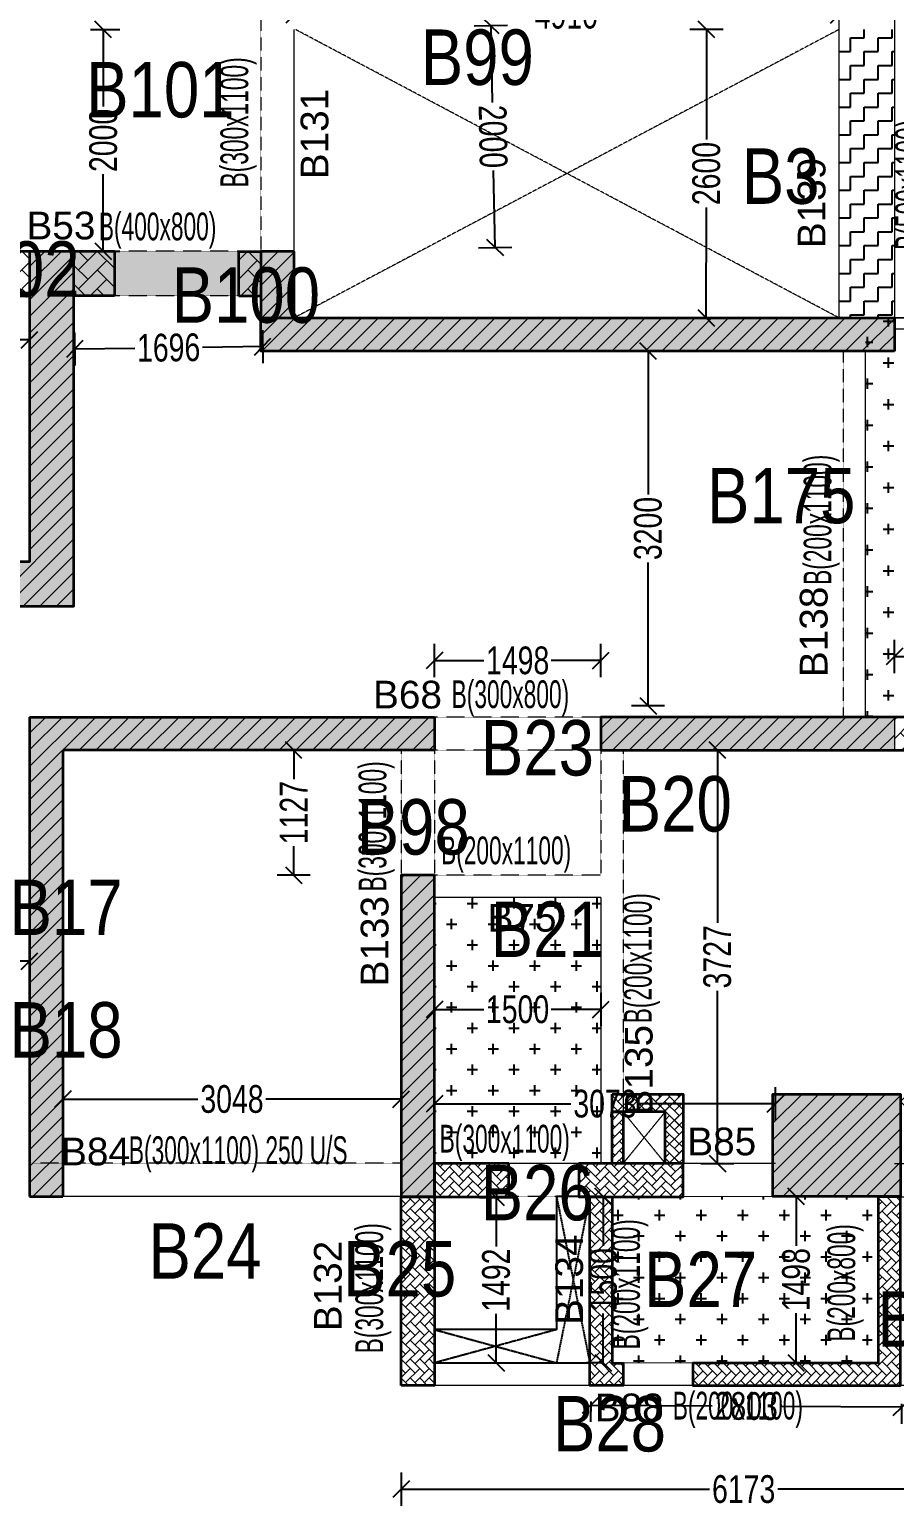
# Model space of a CAD drawing. Header units: millimetres. Extents: x -2 to 69443, y 95 to 32793.
# Drawn here: x 49879 to 57675, y 4461 to 17790 of the extents above; entities that cross this region are included whole.
import ezdxf
from ezdxf.enums import TextEntityAlignment as Align

# ---------------------------------------------------------------- set-up
doc = ezdxf.new("R2010")
doc.units = ezdxf.units.MM
doc.linetypes.add('HIDDEN', pattern=[0.375, 0.25, -0.125])
for name, color, linetype, lineweight in [('A-HIDD-ABVE', 8, 'HIDDEN', 20), ('S-BEAM', 7, 'Continuous', 18), ('S-BEAM-IDEN', 2, 'Continuous', 9), ('S-COL HATCH', 9, 'Continuous', 0), ('S-COLS', 5, 'Continuous', 35), ('S-WALL', 4, 'Continuous', 18)]:
    doc.layers.add(name, color=color, linetype=linetype, lineweight=lineweight)
for name, color, linetype in [('Abhinav working', 6, 'Continuous'), ('Beam Nos', 7, 'Continuous'), ('changes', 7, 'Continuous'), ('CUTOUT', 4, 'Continuous'), ('SUNK SLAB', 8, 'Continuous')]:
    doc.layers.add(name, color=color, linetype=linetype)
doc.styles.add('Dim.s & Anno.(Misc.)', font='ARIALN.TTF')
doc.styles.add('SC-BBS1', font='SansSerif')
doc.styles.add('SOBHA', font='swisscl.ttf')
doc.styles.add('Swis721 LtCn BT', font='swisscl.ttf', dxfattribs={"width": 0.9, "height": 233.355162})
doc.dimstyles.new('S-100', dxfattribs={"dimscale": 100, "dimtxt": 2.5, "dimasz": 1.5, "dimexe": 1.5, "dimexo": 1.5, "dimgap": 0.1, "dimtad": 0, "dimdec": 0, "dimrnd": 0.0005, "dimzin": 0, "dimdsep": 46, "dimtxsty": 'SOBHA', "dimblk": 'OBLIQUE', "dimcen": 0.09, "dimclrd": 8, "dimclre": 8, "dimclrt": 6, "dimadec": 0, "dimazin": 0, "dimtfac": 1, "dimtdec": 0, "dimtofl": 0, "dimtmove": 0, "dimatfit": 3, "dimfxl": 1.5, "dimfxlon": 1, "dimtolj": 1, "dimtzin": 0, "dimlwd": -1, "dimlwe": -1, "dimarcsym": 0})
pattern_1 = [(45, (-31890644.18, 20635841.75), (-75.1300955, 75.1300955), [])]
pattern_2 = [(0, (-31349613.2, 21123721.57), (187.5, 187.5), [93.75, -281.25]), (90, (-31349566.33, 21123674.7), (-187.5, 187.5), [93.75, -281.25])]
pattern_3 = [(45, (-31609283, 20752631.54), (0, 169.7056275), [360, -120]), (135, (-31609198.14, 20752716.4), (1e-14, 169.7056275), [360, -120])]
pattern_4 = [(315, (-31091886.604, 20694843.886), (84.85281374, -1e-14), [180, -60]), (45, (-31091844.18, 20694801.46), (84.85281374, -2e-14), [180, -60])]

# ---------------------------------------------------------------- blocks, each defined once
blk = doc.blocks.new('A$Cebf64a2d')
at = {"layer": 'S-COL HATCH', "transparency": 33554687}
h = blk.add_hatch(dxfattribs=at)
h.set_pattern_fill('ANSI31', color=256, scale=850)
h.set_pattern_definition(pattern_1)
h.paths.add_polyline_path([(42079, 6075), (42079, 6475), (47034, 6475), (47034, 9275), (47434, 9275), (47434, 6075)])
h = blk.add_hatch(dxfattribs=at)
h.set_pattern_fill('ANSI31', color=256, scale=850)
h.set_pattern_definition(pattern_1)
h.paths.add_polyline_path([(49419, 9275), (49119, 9275), (49119, 8675), (49419, 8675)])
h = blk.add_hatch(dxfattribs=at)
h.set_pattern_fill('ANSI31', color=256, scale=850)
h.set_pattern_definition(pattern_1)
h.paths.add_polyline_path([(49119, 8675), (49119, 8375), (54829, 8375), (54829, 8675)])
h = blk.add_hatch(dxfattribs=at)
h.set_pattern_fill('ANSI31', color=256, scale=850)
h.set_pattern_definition(pattern_1)
h.paths.add_polyline_path([(47034, 5075), (50684, 5075), (50684, 4775), (47334, 4775), (47334, 750), (47034, 750)])
h = blk.add_hatch(dxfattribs=at)
h.set_pattern_fill('ANSI31', color=256, scale=850)
h.set_pattern_definition(pattern_1)
h.paths.add_polyline_path([(52184, 5075), (54829, 5075), (54829, 4775), (52184, 4775)])
h = blk.add_hatch(dxfattribs=at)
h.set_pattern_fill('ANSI31', color=256, scale=850)
h.set_pattern_definition(pattern_1)
h.paths.add_polyline_path([(54829, 5075), (52184, 5075), (52184, 4775), (54829, 4775)])
h = blk.add_hatch(dxfattribs=at)
h.set_pattern_fill('ANSI31', color=256, scale=850)
h.set_pattern_definition(pattern_1)
h.paths.add_polyline_path([(50384, 3648), (50684, 3648), (50684, 750), (50384, 750)])
h = blk.add_hatch(dxfattribs=at)
h.set_pattern_fill('ANSI31', color=256, scale=850)
h.set_pattern_definition(pattern_1)
h.paths.add_polyline_path([(53734, 750), (54884, 750), (54884, 1675), (53734, 1675)])
at = {"layer": 'S-BEAM', "color": 5, "elevation": 0}
blk.add_lwpolyline([(52384, 1675), (52384, 1515), (52764, 1515), (52764, 1048), (52924, 1048), (52924, 1675)], close=True, dxfattribs=at)
at = {"layer": 'S-COL HATCH', "transparency": 33554687}
blk.add_line((54829, 5075), (54829, 4775), dxfattribs=at)
at = {"layer": 'S-COLS'}
for p, q in [((47034, 5075), (47034, 750)), ((47034, 5075), (50684, 5075)), ((50684, 5075), (50684, 4775)), ((50684, 4775), (47334, 4775)), ((47334, 4775), (47334, 750)), ((47034, 750), (47334, 750))]:
    blk.add_line(p, q, dxfattribs=at)
at = {"layer": 'S-COLS', "elevation": 0}
blk.add_lwpolyline([(36279, 6075), (47434, 6075), (47434, 9275), (47034, 9275), (47034, 6475), (44349, 6475)], dxfattribs=at)
at = {"layer": 'S-COLS', "color": 5, "elevation": 0}
blk.add_lwpolyline([(49419, 9275), (49119, 9275), (49119, 8675), (49419, 8675)], close=True, dxfattribs=at)
at = {"layer": 'S-COLS', "elevation": 0}
for points in [[(54829, 8375), (49119, 8375), (49119, 8675), (54829, 8675)], [(56559, 5075), (52184, 5075), (52184, 4775), (56559, 4775)], [(50684, 3648), (50384, 3648), (50384, 750), (50684, 750)], [(54884, 750), (53734, 750), (53734, 1675), (54884, 1675)]]:
    blk.add_lwpolyline(points, close=True, dxfattribs=at)
blk = doc.blocks.new('A$C2f35dc8c')
at = {"layer": 'S-COL HATCH', "transparency": 33554687}
h = blk.add_hatch(color=256, dxfattribs=at)
h.dxf.hatch_style = 1
h.paths.add_polyline_path([(42079, 6075), (42079, 6475), (47034, 6475), (47034, 9275), (47434, 9275), (47434, 6075)])
at = {"layer": 'S-COL HATCH'}
h = blk.add_hatch(dxfattribs=at)
h.set_pattern_fill('AR-HBONE', color=256, scale=30)
h.set_pattern_definition(pattern_3)
h.paths.add_polyline_path([(46276, 8875), (46276, 9275), (47034, 9275), (47034, 8875)])
h = blk.add_hatch(dxfattribs=at)
h.set_pattern_fill('AR-HBONE', color=256, scale=30)
h.set_pattern_definition(pattern_3)
h.paths.add_polyline_path([(47434, 8875), (47434, 9275), (47799, 9275), (47799, 8875), (47710, 8875)])
h = blk.add_hatch(dxfattribs=at)
h.set_pattern_fill('AR-HBONE', color=256, scale=30)
h.set_pattern_definition(pattern_3)
h.paths.add_polyline_path([(48919, 8875), (48919, 9275), (49119, 9275), (49119, 8875)])
at = {"layer": 'S-COL HATCH', "transparency": 33554687}
h = blk.add_hatch(color=256, dxfattribs=at)
h.dxf.hatch_style = 1
h.paths.add_polyline_path([(49419, 9275), (49119, 9275), (49119, 8675), (49419, 8675)])
h = blk.add_hatch(color=256, dxfattribs=at)
h.dxf.hatch_style = 1
h.paths.add_polyline_path([(49119, 8675), (49119, 8375), (54829, 8375), (54829, 8675)])
h = blk.add_hatch(color=256, dxfattribs=at)
h.dxf.hatch_style = 1
h.paths.add_polyline_path([(47034, 5075), (50684, 5075), (50684, 4775), (47334, 4775), (47334, 750), (47034, 750)])
h = blk.add_hatch(color=256, dxfattribs=at)
h.dxf.hatch_style = 1
h.paths.add_polyline_path([(52184, 5075), (54829, 5075), (54829, 4775), (52184, 4775)])
at = {"layer": 'S-COL HATCH'}
h = blk.add_hatch(dxfattribs=at)
h.set_pattern_fill('AR-HBONE', color=256, scale=30)
h.set_pattern_definition([(45, (-31792792.5, 20735559.75), (0, 169.7056275), [360, -120]), (135, (-31792707.64, 20735644.6), (1e-14, 169.7056275), [360, -120])])
h.paths.add_polyline_path([(56559, 4775), (56559, 5075), (54829, 5075), (54829, 4775)])
at = {"layer": 'S-COL HATCH', "transparency": 33554687}
h = blk.add_hatch(color=256, dxfattribs=at)
h.dxf.hatch_style = 1
h.paths.add_polyline_path([(50384, 3648), (50684, 3648), (50684, 750), (50384, 750)])
at = {"layer": 'S-COL HATCH'}
h = blk.add_hatch(dxfattribs=at)
h.set_pattern_fill('AR-HBONE', color=256, scale=30)
h.set_pattern_definition([(45, (-31792792.5, 20635841.75), (0, 169.7056275), [360, -120]), (135, (-31792707.64, 20635926.6), (1e-14, 169.7056275), [360, -120])])
h.paths.add_polyline_path([(52384, 1675), (52384, 1515), (52764, 1515), (52764, 1048), (52924, 1048), (52924, 1675)])
h.paths.add_polyline_path([(56259, 1675), (54884, 1675), (54884, 1515), (56259, 1515)])
at = {"layer": 'S-COL HATCH', "transparency": 33554687}
h = blk.add_hatch(color=256, dxfattribs=at)
h.dxf.hatch_style = 1
h.paths.add_polyline_path([(53734, 750), (54884, 750), (54884, 1675), (53734, 1675)])
blk.add_line((54829, 5075, 0), (54829, 4775, 0), dxfattribs=at)
at = {"layer": 'S-COLS'}
for p, q in [((47034, 9275, 0), (46276, 9275, 0)), ((47799, 9275, 0), (47434, 9275, 0)), ((47799, 9275, 0), (47799, 8875, 0)), ((48919, 8875, 0), (48919, 9275, 0)), ((48919, 9275, 0), (49119, 9275, 0)), ((46276, 8875, 0), (47034, 8875, 0)), ((47799, 8875, 0), (47434, 8875, 0)), ((48919, 8875, 0), (49119, 8875, 0)), ((47034, 5075, 0), (47034, 750, 0)), ((47034, 5075, 0), (50684, 5075, 0)), ((50684, 5075, 0), (50684, 4775, 0)), ((50684, 4775, 0), (47334, 4775, 0)), ((47334, 4775, 0), (47334, 750, 0)), ((47034, 750, 0), (47334, 750, 0))]:
    blk.add_line(p, q, dxfattribs=at)
at = {"layer": 'S-COLS', "elevation": 0}
blk.add_lwpolyline([(36279, 6075), (47434, 6075), (47434, 9275), (47034, 9275), (47034, 6475), (44349, 6475)], dxfattribs=at)
at = {"layer": 'S-COLS', "color": 5, "elevation": 0}
blk.add_lwpolyline([(49419, 9275), (49119, 9275), (49119, 8675), (49419, 8675)], close=True, dxfattribs=at)
at = {"layer": 'S-COLS', "elevation": 0}
for points in [[(54829, 8375), (49119, 8375), (49119, 8675), (54829, 8675)], [(56559, 5075), (52184, 5075), (52184, 4775), (56559, 4775)], [(50684, 3648), (50384, 3648), (50384, 750), (50684, 750)], [(54884, 750), (53734, 750), (53734, 1675), (54884, 1675)]]:
    blk.add_lwpolyline(points, close=True, dxfattribs=at)
blk = doc.blocks.new('A$C6614787e')
at = {"layer": 'S-COL HATCH'}
h = blk.add_hatch(dxfattribs=at)
h.set_pattern_fill('AR-HBONE', color=256, scale=15)
h.set_pattern_definition([(45, (-31102020.92, 20625022.12), (0, 84.85281374), [180, -60]), (135, (-31101978.495, 20625064.55), (7e-15, 84.85281374), [180, -60])])
h.paths.add_polyline_path([(2600, 2625), (1960, 2625), (1960, 2000), (2120, 2000), (2120, 2466), (2600, 2466)])
h = blk.add_hatch(dxfattribs=at)
h.set_pattern_fill('AR-HBONE', color=256, scale=15)
h.set_pattern_definition([(45, (0, 0), (0, 84.8528), [180, -60]), (135, (42.426, 42.426), (7e-15, 84.8528), [180, -60])])
h.paths.add_polyline_path([(2600, 2466), (2500, 2466), (2500, 2000), (2600, 2000)])
h = blk.add_hatch(dxfattribs=at)
h.set_pattern_fill('AR-HBONE', color=256, scale=15)
h.set_pattern_definition([(45, (-31364182.66, 21103765.56), (0, 84.85281374), [180, -60]), (135, (-31364140.23, 21103807.99), (7e-15, 84.85281374), [180, -60])])
h.paths.add_polyline_path([(2900, 1700), (2900, 2000), (1960, 2000), (1960, 1700)])
h = blk.add_hatch(dxfattribs=at)
h.set_pattern_fill('AR-HBONE', color=256, scale=15)
h.set_pattern_definition([(45, (-31362782.653, 21103765.56), (0, 84.85281374), [180, -60]), (135, (-31362740.227, 21103807.99), (7e-15, 84.85281374), [180, -60])])
h.paths.add_polyline_path([(4200, 1700), (4200, 2000), (3530, 2000), (3530, 1700)])
h = blk.add_hatch(dxfattribs=at)
h.set_pattern_fill('AR-HBONE', color=256, scale=15, angle=-90)
h.set_pattern_definition(pattern_4)
edge = h.paths.add_edge_path()
edge.add_line((200, 1700), (200, 200))
edge.add_line((200, 200), (1870, 200))
edge.add_line((1870, 200), (1870, 0))
edge.add_line((1870, 0), (0, 0))
edge.add_line((0, 0), (0, 1700))
edge.add_line((0, 1700), (200, 1700))
h = blk.add_hatch(dxfattribs=at)
h.set_pattern_fill('AR-HBONE', color=256, scale=15, angle=-90)
h.set_pattern_definition(pattern_4)
h.paths.add_polyline_path([(2600, 200), (2500, 200), (2500, 0), (2800, 0), (2800, 1700), (2600, 1700)])
h = blk.add_hatch(dxfattribs=at)
h.set_pattern_fill('AR-HBONE', color=256, scale=15, angle=-90)
h.set_pattern_definition([(315, (21106265.21, 31371048.637), (84.85281374, -2e-14), [180, -60]), (45, (21106307.64, 31371006.21), (84.85281374, -2e-14), [180, -60])])
h.paths.add_polyline_path([(4200, 0), (4500, 0), (4500, 1700), (4200, 1700)])
at = {"layer": 'S-COLS', "elevation": 0}
for points in [[(2600, 2625), (1960, 2625), (1960, 2000), (2120, 2000), (2120, 2466), (2600, 2466), (2600, 2625)], [(200, 1700), (200, 200), (1870, 200), (1870, 0), (0, 0), (0, 1700), (200, 1700)]]:
    blk.add_lwpolyline(points, dxfattribs=at)
for points in [[(2600, 2466), (2500, 2466), (2500, 2000), (2600, 2000)], [(1960, 2000), (2900, 2000), (2900, 1700), (1960, 1700)], [(3530, 2000), (4200, 2000), (4200, 1700), (3530, 1700)], [(2600, 200), (2500, 200), (2500, 0), (2800, 0), (2800, 1700), (2600, 1700)], [(4500, 0), (4500, 1700), (4200, 1700), (4200, 0)]]:
    blk.add_lwpolyline(points, close=True, dxfattribs=at)
blk = doc.blocks.new('A$C80c03267')
at = {"layer": 'CUTOUT', "color": 8, "linetype": 'HIDDEN'}
for p, q in [((46934, -11925), (47234, -13425)), ((47234, -11925), (46934, -13425)), ((46934, -13125), (45834, -13425)), ((45834, -13125), (46934, -13425))]:
    blk.add_line(p, q, dxfattribs=at)
at = {"layer": 'CUTOUT'}
blk.add_lwpolyline([(47234, -11925), (46934, -11925), (46934, -13125), (45834, -13125), (45834, -13425), (47234, -13425), (47234, -11925)], dxfattribs=at)
blk = doc.blocks.new('_OBLIQUE')
at = {"color": 0, "linetype": 'ByBlock'}
blk.add_line((-0.5, -0.5), (0.5, 0.5), dxfattribs=at)
blk = doc.blocks.new('*D394')
at = {"layer": 'Abhinav working', "color": 8, "transparency": 16777216}
for p, q in [((52410, 11290), (52110, 11290)), ((52260, 11290), (52260, 11029)), ((52260, 10163), (52260, 10424)), ((52410, 10163), (52110, 10163))]:
    blk.add_line(p, q, dxfattribs=at)
at = {"layer": 'Defpoints', "color": 0, "transparency": 16777216}
for p in [(53179, 11290), (52260, 10163), (53179, 10163)]:
    blk.add_point(p, dxfattribs=at)
at = {"layer": 'Abhinav working', "color": 8, "transparency": 16777216, "xscale": 150, "yscale": 150, "zscale": 150}
for p, rotation in [((52260, 11290), 90), ((52260, 10163), 270)]:
    blk.add_blockref('_OBLIQUE', p, dxfattribs=dict(at, rotation=rotation))
at = {"layer": 'Abhinav working', "color": 6, "transparency": 16777216, "insert": (52260, 10727), "char_height": 250, "attachment_point": 5, "rotation": 90, "style": 'SOBHA'}
blk.add_mtext('\\A1;1127', dxfattribs=at)
blk = doc.blocks.new('*D395')
at = {"layer": 'Abhinav working', "color": 8, "transparency": 16777216}
for p, q in [((53886, 17822), (54186, 17828)), ((54036, 17825), (54050, 17131)), ((54076, 15825), (54062, 16518)), ((53926, 15822), (54226, 15828))]:
    blk.add_line(p, q, dxfattribs=at)
at = {"layer": 'Defpoints', "color": 0, "transparency": 16777216}
for p in [(51925, 17782, 0), (51965, 15782), (54076, 15825)]:
    blk.add_point(p, dxfattribs=at)
at = {"layer": 'Abhinav working', "color": 8, "transparency": 16777216, "xscale": 150, "yscale": 150, "zscale": 150}
for p, rotation in [((54036, 17825), 91.14573770550787), ((54076, 15825), 271.1457377055079)]:
    blk.add_blockref('_OBLIQUE', p, dxfattribs=dict(at, rotation=rotation))
at = {"layer": 'Abhinav working', "color": 6, "transparency": 16777216, "insert": (54056, 16825), "char_height": 250, "attachment_point": 5, "rotation": 271.1457, "style": 'SOBHA'}
blk.add_mtext('\\A1;2000', dxfattribs=at)
blk = doc.blocks.new('*D396')
at = {"layer": 'Abhinav working', "color": 8, "transparency": 16777216}
for p, q in [((51979, 15080), (51983, 14780)), ((50283, 15059), (50287, 14759)), ((51981, 14930), (51437, 14923)), ((50285, 14909), (50829, 14916))]:
    blk.add_line(p, q, dxfattribs=at)
at = {"layer": 'Defpoints', "color": 0, "transparency": 16777216}
for p in [(50279, 15369), (51975, 15390), (51981, 14930)]:
    blk.add_point(p, dxfattribs=at)
at = {"layer": 'Abhinav working', "color": 8, "transparency": 16777216, "xscale": 150, "yscale": 150, "zscale": 150}
for p, rotation in [((50285, 14909), 180.7153729809435), ((51981, 14930), 0.7153729809436231)]:
    blk.add_blockref('_OBLIQUE', p, dxfattribs=dict(at, rotation=rotation))
at = {"layer": 'Abhinav working', "color": 6, "transparency": 16777216, "insert": (51133, 14920), "char_height": 250, "attachment_point": 5, "rotation": 0.7154, "style": 'SOBHA'}
blk.add_mtext('\\A1;1696', dxfattribs=at)
blk = doc.blocks.new('*D397')
at = {"layer": 'Abhinav working', "color": 8, "transparency": 16777216}
for p, q in [((50429, 17790), (50694, 17790)), ((50544, 17790), (50544, 17097)), ((50544, 15790), (50544, 16484)), ((50429, 15790), (50694, 15790))]:
    blk.add_line(p, q, dxfattribs=at)
at = {"layer": 'Defpoints', "color": 0, "transparency": 16777216}
for p in [(50279, 17790, 0), (50279, 15790), (50544, 15790)]:
    blk.add_point(p, dxfattribs=at)
at = {"layer": 'Abhinav working', "color": 8, "transparency": 16777216, "xscale": 150, "yscale": 150, "zscale": 150}
for p, rotation in [((50544, 17790), 90), ((50544, 15790), 270)]:
    blk.add_blockref('_OBLIQUE', p, dxfattribs=dict(at, rotation=rotation))
at = {"layer": 'Abhinav working', "color": 6, "transparency": 16777216, "insert": (50544, 16790), "char_height": 250, "attachment_point": 5, "rotation": 90, "style": 'SOBHA'}
blk.add_mtext('\\A1;2000', dxfattribs=at)
blk = doc.blocks.new('*D398')
at = {"layer": 'Abhinav working', "color": 8, "transparency": 16777216}
for p, q in [((47195, 15141), (47195, 14841)), ((49879, 15141), (49879, 14841)), ((47195, 14991), (48229, 14991)), ((49879, 14991), (48845, 14991))]:
    blk.add_line(p, q, dxfattribs=at)
at = {"layer": 'Defpoints', "color": 0, "transparency": 16777216}
for p in [(47195, 15390), (49879, 15390), (49879, 14991)]:
    blk.add_point(p, dxfattribs=at)
at = {"layer": 'Abhinav working', "color": 8, "transparency": 16777216, "xscale": 150, "yscale": 150, "zscale": 150, "rotation": 180}
blk.add_blockref('_OBLIQUE', (47195, 14991), dxfattribs=at)
at = {"layer": 'Abhinav working', "color": 8, "transparency": 16777216, "xscale": 150, "yscale": 150, "zscale": 150}
blk.add_blockref('_OBLIQUE', (49879, 14991), dxfattribs=at)
at = {"layer": 'Abhinav working', "color": 6, "transparency": 16777216, "insert": (48537, 14991), "char_height": 250, "attachment_point": 5, "style": 'SOBHA'}
blk.add_mtext('\\A1;2684', dxfattribs=at)
blk = doc.blocks.new('*D295')
at = {"layer": 'Abhinav working', "color": 8, "transparency": 16777216}
for p, q in [((55604, 14890), (55304, 14890)), ((55454, 14890), (55454, 13597)), ((55454, 11690), (55454, 12984)), ((55604, 11690), (55304, 11690))]:
    blk.add_line(p, q, dxfattribs=at)
at = {"layer": 'Defpoints', "color": 0, "transparency": 16777216}
for p in [(57175, 14890), (55454, 11690), (57175, 11690)]:
    blk.add_point(p, dxfattribs=at)
at = {"layer": 'Abhinav working', "color": 8, "transparency": 16777216, "xscale": 150, "yscale": 150, "zscale": 150}
for p, rotation in [((55454, 14890), 90), ((55454, 11690), 270)]:
    blk.add_blockref('_OBLIQUE', p, dxfattribs=dict(at, rotation=rotation))
at = {"layer": 'Abhinav working', "color": 6, "transparency": 16777216, "insert": (55454, 13290), "char_height": 250, "attachment_point": 5, "rotation": 90, "style": 'SOBHA'}
blk.add_mtext('\\A1;3200', dxfattribs=at)
blk = doc.blocks.new('*D304')
at = {"layer": 'Abhinav working', "color": 8, "transparency": 16777216}
for p, q in [((52263, 17922), (52263, 18072)), ((57173, 17922), (57173, 18072)), ((52263, 17922), (54410, 17922)), ((57173, 17922), (55026, 17922))]:
    blk.add_line(p, q, dxfattribs=at)
at = {"layer": 'Defpoints', "color": 0, "transparency": 16777216}
for p in [(57173, 17922), (52263, 17790, 0), (57173, 17790)]:
    blk.add_point(p, dxfattribs=at)
at = {"layer": 'Abhinav working', "color": 8, "transparency": 16777216, "xscale": 150, "yscale": 150, "zscale": 150, "rotation": 180}
blk.add_blockref('_OBLIQUE', (52263, 17922), dxfattribs=at)
at = {"layer": 'Abhinav working', "color": 8, "transparency": 16777216, "xscale": 150, "yscale": 150, "zscale": 150}
blk.add_blockref('_OBLIQUE', (57173, 17922), dxfattribs=at)
at = {"layer": 'Abhinav working', "color": 6, "transparency": 16777216, "insert": (54718, 17922), "char_height": 250, "attachment_point": 5, "style": 'SOBHA'}
blk.add_mtext('\\A1;4910', dxfattribs=at)
blk = doc.blocks.new('*D311')
at = {"layer": 'Abhinav working', "color": 8, "transparency": 16777216}
for p, q in [((56131, 17791), (55831, 17791)), ((55981, 17791), (55980, 16798)), ((55979, 15191), (55980, 16185)), ((56129, 15191), (55829, 15191))]:
    blk.add_line(p, q, dxfattribs=at)
at = {"layer": 'Defpoints', "color": 0, "transparency": 16777216}
for p in [(55981, 17791), (57175, 17790), (57173, 15190)]:
    blk.add_point(p, dxfattribs=at)
at = {"layer": 'Abhinav working', "color": 8, "transparency": 16777216, "xscale": 150, "yscale": 150, "zscale": 150}
for p, rotation in [((55981, 17791), 89.96028737303148), ((55979, 15191), 269.9602873730315)]:
    blk.add_blockref('_OBLIQUE', p, dxfattribs=dict(at, rotation=rotation))
at = {"layer": 'Abhinav working', "color": 6, "transparency": 16777216, "insert": (55980, 16491), "char_height": 250, "attachment_point": 5, "rotation": 89.9603, "style": 'SOBHA'}
blk.add_mtext('\\A1;2600', dxfattribs=at)
blk = doc.blocks.new('*D324')
at = {"layer": 'Abhinav working', "color": 8, "transparency": 16777216}
for p, q in [((47663, 9539), (47663, 9239)), ((49878, 9539), (49878, 9239)), ((47663, 9389), (48463, 9389)), ((49878, 9389), (49078, 9389))]:
    blk.add_line(p, q, dxfattribs=at)
at = {"layer": 'Defpoints', "color": 0, "transparency": 16777216}
for p in [(47663, 9690), (49878, 9690), (47663, 9389)]:
    blk.add_point(p, dxfattribs=at)
at = {"layer": 'Abhinav working', "color": 8, "transparency": 16777216, "xscale": 150, "yscale": 150, "zscale": 150}
for p, rotation in [((47663, 9389), 179.9999895605278), ((49878, 9389), 359.9999895605279)]:
    blk.add_blockref('_OBLIQUE', p, dxfattribs=dict(at, rotation=rotation))
at = {"layer": 'Abhinav working', "color": 6, "transparency": 16777216, "insert": (48770, 9389), "char_height": 250, "attachment_point": 5, "rotation": 360, "style": 'SOBHA'}
blk.add_mtext('\\A1;2214', dxfattribs=at)
blk = doc.blocks.new('*D325')
at = {"layer": 'Abhinav working', "color": 8, "transparency": 16777216}
for p, q in [((53530, 11949), (53530, 12249)), ((55028, 11949), (55028, 12249)), ((53530, 12099), (53975, 12099)), ((55028, 12099), (54582, 12099))]:
    blk.add_line(p, q, dxfattribs=at)
at = {"layer": 'Defpoints', "color": 0, "transparency": 16777216}
for p in [(55028, 12099), (53529, 11590), (55028, 11590)]:
    blk.add_point(p, dxfattribs=at)
at = {"layer": 'Abhinav working', "color": 8, "transparency": 16777216, "xscale": 150, "yscale": 150, "zscale": 150}
for p, rotation in [((53530, 12099), 179.9850069412481), ((55028, 12099), 359.9850069412481)]:
    blk.add_blockref('_OBLIQUE', p, dxfattribs=dict(at, rotation=rotation))
at = {"layer": 'Abhinav working', "color": 6, "transparency": 16777216, "insert": (54279, 12099), "char_height": 250, "attachment_point": 5, "rotation": 359.985, "style": 'SOBHA'}
blk.add_mtext('\\A1;1498', dxfattribs=at)
blk = doc.blocks.new('*D326')
at = {"layer": 'Abhinav working', "color": 8, "transparency": 16777216}
for p, q in [((55929, 11290), (56229, 11290)), ((56079, 11290), (56079, 9732)), ((56079, 7563), (56079, 9121)), ((55929, 7563), (56229, 7563))]:
    blk.add_line(p, q, dxfattribs=at)
at = {"layer": 'Defpoints', "color": 0, "transparency": 16777216}
for p in [(55228, 11290), (55228, 7563), (56079, 7563)]:
    blk.add_point(p, dxfattribs=at)
at = {"layer": 'Abhinav working', "color": 8, "transparency": 16777216, "xscale": 150, "yscale": 150, "zscale": 150}
for p, rotation in [((56079, 11290), 90), ((56079, 7563), 270)]:
    blk.add_blockref('_OBLIQUE', p, dxfattribs=dict(at, rotation=rotation))
at = {"layer": 'Abhinav working', "color": 6, "transparency": 16777216, "insert": (56079, 9427), "char_height": 250, "attachment_point": 5, "rotation": 90, "style": 'SOBHA'}
blk.add_mtext('\\A1;3727', dxfattribs=at)
blk = doc.blocks.new('*D327')
at = {"layer": 'Abhinav working', "color": 8, "transparency": 16777216}
for p, q in [((53528, 9102), (53528, 8802)), ((55028, 9102), (55028, 8802)), ((53528, 8952), (53974, 8952)), ((55028, 8952), (54581, 8952))]:
    blk.add_line(p, q, dxfattribs=at)
at = {"layer": 'Defpoints', "color": 0, "transparency": 16777216}
for p in [(53528, 9963), (55028, 9963), (53528, 8952)]:
    blk.add_point(p, dxfattribs=at)
at = {"layer": 'Abhinav working', "color": 8, "transparency": 16777216, "xscale": 150, "yscale": 150, "zscale": 150, "rotation": 180}
blk.add_blockref('_OBLIQUE', (53528, 8952), dxfattribs=at)
at = {"layer": 'Abhinav working', "color": 8, "transparency": 16777216, "xscale": 150, "yscale": 150, "zscale": 150}
blk.add_blockref('_OBLIQUE', (55028, 8952), dxfattribs=at)
at = {"layer": 'Abhinav working', "color": 6, "transparency": 16777216, "insert": (54278, 8952), "char_height": 250, "attachment_point": 5, "style": 'SOBHA'}
blk.add_mtext('\\A1;1500', dxfattribs=at)
blk = doc.blocks.new('*D328')
at = {"layer": 'Abhinav working', "color": 8, "transparency": 16777216}
for p, q in [((50179, 7993), (50179, 8293)), ((53228, 7993), (53228, 8293)), ((50179, 8143), (51397, 8143)), ((53228, 8143), (52010, 8143))]:
    blk.add_line(p, q, dxfattribs=at)
at = {"layer": 'Defpoints', "color": 0, "transparency": 16777216}
for p in [(53228, 8143), (50179, 7265), (53228, 7265)]:
    blk.add_point(p, dxfattribs=at)
at = {"layer": 'Abhinav working', "color": 8, "transparency": 16777216, "xscale": 150, "yscale": 150, "zscale": 150, "rotation": 180}
blk.add_blockref('_OBLIQUE', (50179, 8143), dxfattribs=at)
at = {"layer": 'Abhinav working', "color": 8, "transparency": 16777216, "xscale": 150, "yscale": 150, "zscale": 150}
blk.add_blockref('_OBLIQUE', (53228, 8143), dxfattribs=at)
at = {"layer": 'Abhinav working', "color": 6, "transparency": 16777216, "insert": (51704, 8143), "char_height": 250, "attachment_point": 5, "style": 'SOBHA'}
blk.add_mtext('\\A1;3048', dxfattribs=at)
blk = doc.blocks.new('*D329')
at = {"layer": 'Abhinav working', "color": 8, "transparency": 16777216}
for p, q in [((53936, 7257), (54236, 7257)), ((54086, 7257), (54085, 6814)), ((54084, 5765), (54085, 6207)), ((53934, 5765), (54234, 5764))]:
    blk.add_line(p, q, dxfattribs=at)
at = {"layer": 'Defpoints', "color": 0, "transparency": 16777216}
for p in [(53529, 7257), (54086, 7257), (53528, 5765)]:
    blk.add_point(p, dxfattribs=at)
at = {"layer": 'Abhinav working', "color": 8, "transparency": 16777216, "xscale": 150, "yscale": 150, "zscale": 150}
for p, rotation in [((54086, 7257), 89.93027358215112), ((54084, 5765), 269.9302735821511)]:
    blk.add_blockref('_OBLIQUE', p, dxfattribs=dict(at, rotation=rotation))
at = {"layer": 'Abhinav working', "color": 6, "transparency": 16777216, "insert": (54085, 6511), "char_height": 250, "attachment_point": 5, "rotation": 89.9303, "style": 'SOBHA'}
blk.add_mtext('\\A1;1492', dxfattribs=at)
blk = doc.blocks.new('*D330')
at = {"layer": 'Abhinav working', "color": 8, "transparency": 16777216}
for p, q in [((53530, 7952), (53530, 8252)), ((56603, 7950), (56603, 8250)), ((53530, 8102), (54759, 8101)), ((56603, 8100), (55373, 8100))]:
    blk.add_line(p, q, dxfattribs=at)
at = {"layer": 'Defpoints', "color": 0, "transparency": 16777216}
for p in [(56603, 8100), (53529, 7565), (56603, 7563)]:
    blk.add_point(p, dxfattribs=at)
at = {"layer": 'Abhinav working', "color": 8, "transparency": 16777216, "xscale": 150, "yscale": 150, "zscale": 150}
for p, rotation in [((53530, 8102), 179.9589462910458), ((56603, 8100), 359.9589462910458)]:
    blk.add_blockref('_OBLIQUE', p, dxfattribs=dict(at, rotation=rotation))
at = {"layer": 'Abhinav working', "color": 6, "transparency": 16777216, "insert": (55066, 8101), "char_height": 250, "attachment_point": 5, "rotation": 359.9589, "style": 'SOBHA'}
blk.add_mtext('\\A1;3073', dxfattribs=at)
blk = doc.blocks.new('*D331')
at = {"layer": 'Abhinav working', "color": 8, "transparency": 16777216}
for p, q in [((55049, 7265), (54899, 7265)), ((55049, 7265), (55049, 6819)), ((55049, 5765), (55049, 6211)), ((55049, 5765), (54899, 5765))]:
    blk.add_line(p, q, dxfattribs=at)
at = {"layer": 'Defpoints', "color": 0, "transparency": 16777216}
for p in [(55129, 7265), (55049, 5765), (55129, 5765)]:
    blk.add_point(p, dxfattribs=at)
at = {"layer": 'Abhinav working', "color": 8, "transparency": 16777216, "xscale": 150, "yscale": 150, "zscale": 150}
for p, rotation in [((55049, 7265), 90), ((55049, 5765), 270)]:
    blk.add_blockref('_OBLIQUE', p, dxfattribs=dict(at, rotation=rotation))
at = {"layer": 'Abhinav working', "color": 6, "transparency": 16777216, "insert": (55049, 6515), "char_height": 250, "attachment_point": 5, "rotation": 90, "style": 'SOBHA'}
blk.add_mtext('\\A1;1500', dxfattribs=at)
blk = doc.blocks.new('*D332')
at = {"layer": 'Abhinav working', "color": 8, "transparency": 16777216}
for p, q in [((53229, 4775), (53229, 4475)), ((59403, 4775), (59403, 4475)), ((53229, 4625), (56009, 4625)), ((59403, 4625), (56623, 4625))]:
    blk.add_line(p, q, dxfattribs=at)
at = {"layer": 'Defpoints', "color": 0, "transparency": 16777216}
for p in [(53229, 5565), (59403, 5565), (59403, 4625)]:
    blk.add_point(p, dxfattribs=at)
at = {"layer": 'Abhinav working', "color": 8, "transparency": 16777216, "xscale": 150, "yscale": 150, "zscale": 150}
for p, rotation in [((53229, 4625), 179.9997808087516), ((59403, 4625), 359.9997808087516)]:
    blk.add_blockref('_OBLIQUE', p, dxfattribs=dict(at, rotation=rotation))
at = {"layer": 'Abhinav working', "color": 6, "transparency": 16777216, "insert": (56316, 4625), "char_height": 250, "attachment_point": 5, "rotation": 359.9998, "style": 'SOBHA'}
blk.add_mtext('\\A1;6173', dxfattribs=at)
blk = doc.blocks.new('*D335')
at = {"layer": 'Abhinav working', "color": 8, "transparency": 16777216}
for p, q in [((57675, 11985), (57675, 12285)), ((59404, 11985), (59404, 12285)), ((57675, 12135), (58236, 12135)), ((59404, 12135), (58844, 12135))]:
    blk.add_line(p, q, dxfattribs=at)
at = {"layer": 'Defpoints', "color": 0, "transparency": 16777216}
for p in [(59404, 12135), (57675, 11590), (59404, 11590)]:
    blk.add_point(p, dxfattribs=at)
at = {"layer": 'Abhinav working', "color": 8, "transparency": 16777216, "xscale": 150, "yscale": 150, "zscale": 150}
for p, rotation in [((57675, 12135), 180.0003968272919), ((59404, 12135), 0.0003968272920054)]:
    blk.add_blockref('_OBLIQUE', p, dxfattribs=dict(at, rotation=rotation))
at = {"layer": 'Abhinav working', "color": 6, "transparency": 16777216, "insert": (58540, 12135), "char_height": 250, "attachment_point": 5, "rotation": 0.0004, "style": 'SOBHA'}
blk.add_mtext('\\A1;1729', dxfattribs=at)
blk = doc.blocks.new('*D342')
at = {"layer": 'Abhinav working', "color": 8, "transparency": 16777216}
for p, q in [((54938, 5415), (54936, 5233)), ((54937, 5383), (56032, 5376)), ((57740, 5364), (56645, 5372)), ((57740, 5396), (57739, 5214))]:
    blk.add_line(p, q, dxfattribs=at)
at = {"layer": 'Defpoints', "color": 0, "transparency": 16777216}
for p in [(54939, 5565), (57741, 5546), (57740, 5364)]:
    blk.add_point(p, dxfattribs=at)
at = {"layer": 'Abhinav working', "color": 8, "transparency": 16777216, "xscale": 150, "yscale": 150, "zscale": 150}
for p, rotation in [((54937, 5383), 179.6093582217339), ((57740, 5364), 359.6093582217339)]:
    blk.add_blockref('_OBLIQUE', p, dxfattribs=dict(at, rotation=rotation))
at = {"layer": 'Abhinav working', "color": 6, "transparency": 16777216, "insert": (56339, 5374), "char_height": 250, "attachment_point": 5, "rotation": 359.6094, "style": 'SOBHA'}
blk.add_mtext('\\A1;2803', dxfattribs=at)
blk = doc.blocks.new('*D343')
at = {"layer": 'Abhinav working', "color": 8, "transparency": 16777216}
for p, q in [((56940, 7264), (56640, 7265)), ((56790, 7264), (56789, 6819)), ((56788, 5766), (56788, 6212)), ((56938, 5766), (56638, 5766))]:
    blk.add_line(p, q, dxfattribs=at)
at = {"layer": 'Defpoints', "color": 0, "transparency": 16777216}
for p in [(56790, 7264), (57731, 7263), (57729, 5765)]:
    blk.add_point(p, dxfattribs=at)
at = {"layer": 'Abhinav working', "color": 8, "transparency": 16777216, "xscale": 150, "yscale": 150, "zscale": 150}
for p, rotation in [((56790, 7264), 89.9299265414251), ((56788, 5766), 269.929926541425)]:
    blk.add_blockref('_OBLIQUE', p, dxfattribs=dict(at, rotation=rotation))
at = {"layer": 'Abhinav working', "color": 6, "transparency": 16777216, "insert": (56789, 6515), "char_height": 250, "attachment_point": 5, "rotation": 89.9299, "style": 'SOBHA'}
blk.add_mtext('\\A1;1498', dxfattribs=at)

msp = doc.modelspace()

# ---------------------------------------------------------------- hatches: boundary and pattern name
at = {"layer": 'SUNK SLAB'}
h = msp.add_hatch(dxfattribs=at)
h.set_pattern_fill('ZIGZAG', color=8, scale=1000, style=0)
h.set_pattern_definition([(0, (-31789946.8, 20737491.14), (125, 125), [125, -125]), (90, (-31789821.8, 20737491.14), (-125, 125), [125, -125])])
h.paths.add_polyline_path([(50735.1, 19489.7), (50535.1, 19489.7), (50535.1, 18089.7), (50735.1, 18089.7)])
h.paths.add_polyline_path([(51965, 15789.7), (50279.4, 15789.7), (50279.4, 15389.7), (51965, 15389.7)])
h.paths.add_polyline_path([(11715.1, 19489.7), (11675.1, 19489.7), (11675.1, 19489.7), (11515.1, 19489.7), (11515.1, 18089.7), (11715.1, 18089.7)])
h.paths.add_polyline_path([(11970.7, 15789.7), (10285.1, 15789.7), (10285.1, 15789.7), (10285.1, 15389.7), (11970.7, 15389.7)])
h = msp.add_hatch(dxfattribs=at)
h.set_pattern_fill('ZIGZAG', color=8, scale=1000, style=0)
h.set_pattern_definition([(0, (-31737346.81, 20732840.55), (125, 125), [125, -125]), (90, (-31737221.81, 20732840.55), (-125, 125), [125, -125])])
h.paths.add_polyline_path([(57675.1, 17789.7), (57175.1, 17789.7), (57175.1, 15189.7), (57675.1, 15189.7)])
h = msp.add_hatch(dxfattribs=at)
h.set_pattern_fill('CROSS', color=8, scale=750, style=0)
h.set_pattern_definition(pattern_2)
h.paths.add_polyline_path([(57415, 15189.7), (58765, 15189.7), (58765, 11589.7), (57415, 11589.7)])
h = msp.add_hatch(dxfattribs=at)
h.set_pattern_fill('CROSS', color=8, scale=750, style=0)
h.set_pattern_definition([(0, (-31349613.2, 21123721.56), (187.5, 187.5), [93.75, -281.25]), (90, (-31349566.33, 21123674.68), (-187.5, 187.5), [93.75, -281.25])])
h.paths.add_polyline_path([(53529.4, 9962.3), (55029.4, 9962.3), (55029.4, 7562.3), (53529.4, 7562.3)])
h.paths.add_polyline_path([(54909.1, 7520.1), (53510.6, 7520.1), (53510.6, 8047.3), (54909.1, 8047.3)], flags=9)
h = msp.add_hatch(dxfattribs=at)
h.set_pattern_fill('CROSS', color=8, scale=750, style=0)
h.set_pattern_definition(pattern_2)
h.paths.add_polyline_path([(57475.1, 5762.2), (57475.1, 7262.5), (55129.4, 7264.5), (55129.4, 5763.6)])
h.paths.add_polyline_path([(57462.7, 5893.4), (57462.7, 7166.6), (56935.6, 7166.6), (56935.6, 5893.4)], flags=24)
h.paths.add_polyline_path([(55521.9, 5886.5), (55521.9, 7159.7), (54994.7, 7159.7), (54994.7, 5886.5)], flags=9)

# ---------------------------------------------------------------- linework, layer by layer
at = {"layer": 'A-HIDD-ABVE', "linetype": 'HIDDEN'}
for p, q in [((57175.1, 17789.7), (52264.7, 15189.7)), ((57175.1, 15189.7), (52276.7, 17789.7, 0)), ((55609.4, 8029.7), (55229.4, 7564.5)), ((55609.4, 7564.5), (55229.4, 8029.7))]:
    msp.add_line(p, q, dxfattribs=at)
at = {"layer": 'S-BEAM'}
for p, q in [((57175.1, 18689.7), (57175.1, 15189.7)), ((57675.1, 18689.7), (57675.1, 15189.7)), ((52264.7, 15789.7), (52264.7, 17789.7, 0)), ((57415, 15189.7), (58765, 15189.7)), ((57415, 11589.7), (57415, 14889.7)), ((55029.4, 9962.3), (53529.4, 9962.3)), ((55029.4, 9962.3), (55029.4, 7562.3)), ((55609.4, 8029.7), (55229.4, 8029.7)), ((55229.4, 8029.7), (55229.4, 7562.3)), ((55609.4, 8029.7), (55609.4, 7562.3)), ((56604.4, 7562.3), (53529.4, 7562.3)), ((57675.1, 7562.3), (59104.4, 7562.3)), ((53229.4, 7264.5), (49913.8, 7264.5)), ((53229.4, 7264.5), (53229.4, 5564.5)), ((53529.4, 7264.5), (53528.5, 5764.5)), ((53948.9, 7264.5), (53529.4, 7264.5)), ((54929.4, 7264.5), (54729.4, 7264.5)), ((54929.4, 7264.5), (54929.4, 5764.5)), ((57529.4, 7262.5), (55129.4, 7264.5)), ((55129.4, 7264.5), (55129.4, 5764.5)), ((57523.8, 7262.5), (59104.4, 7262.5)), ((57529.4, 7262.5), (57529.4, 5762.1)), ((54929.4, 5763.7), (53529.4, 5764.5)), ((57529.4, 5762.1), (55129.4, 5763.6)), ((53229.4, 5564.5), (59404.4, 5564.5))]:
    msp.add_line(p, q, dxfattribs=at)
at = {"layer": 'S-BEAM', "linetype": 'HIDDEN'}
for p, q in [((51965, 18089.7), (51965, 15789.7)), ((51965, 15789.7), (49205.1, 15789.7)), ((51965, 15389.7), (50279.4, 15389.7)), ((57215, 11589.7), (57215, 14889.7)), ((55029.4, 11589.3), (53529.4, 11589.7)), ((53229.4, 11289.7), (53229.4, 10162.3)), ((53529.4, 11289.7), (53529.4, 10162.3)), ((55029.4, 11289.7), (53529.4, 11289.7)), ((55029.4, 11289.7), (55029.4, 10162.3)), ((55229.4, 11289.7), (55229.4, 8029.7)), ((55029.4, 10162.3), (53529.4, 10162.3)), ((53229.4, 7564.5), (49913.8, 7564.5)), ((54729.4, 7264.5), (53879.4, 7264.5))]:
    msp.add_line(p, q, dxfattribs=at)
at = {"layer": 'S-WALL', "color": 7}
for p, q in [((58764.4, 15189.7), (57674.4, 15189.7)), ((57674.4, 15089.7), (58664.4, 15089.7))]:
    msp.add_line(p, q, dxfattribs=at)

# ---------------------------------------------------------------- block references
at = {"layer": 'Beam Nos'}
msp.add_blockref('A$C80c03267', (7695.5, 19189.7), dxfattribs=at)
at = {"layer": 'changes'}
for name in ['A$C2f35dc8c', 'A$Cebf64a2d']:
    msp.add_blockref(name, (2845.7, 6514.5), dxfattribs=at)
at = {"layer": 'changes', "xscale": -1}
msp.add_blockref('A$C6614787e', (57729.4, 5561.9), dxfattribs=at)

# ---------------------------------------------------------------- texts
at = {"layer": 'Abhinav working', "char_height": 500, "attachment_point": 1, "style": 'Dim.s & Anno.(Misc.)'}
for s, insert in [('B99', (53406.2, 17790.4, 0)), ('B101', (50389.8, 17497.4, 0)), ('B3', (56299.6, 16717.9, 0)), ('B102', (48992.9, 15879.8, 0)), ('B100', (51160, 15645, 0)), ('B175', (55986, 13836.5, 0)), ('B23', (53947.9, 11562.2, 0)), ('B20', (55190.4, 11056.8, 0)), ('B98', (52828.6, 10848.8, 0)), ('B17', (49699.1, 10122.4, 0)), ('B21', (54035.8, 9925.2, 0)), ('B18', (49699.1, 9018, 0)), ('B26', (53945.7, 7550.2, 0)), ('B24', (50951.6, 7023.5, 0)), ('B25', (52706.8, 6863.8, 0)), ('B27', (55418.6, 6767.7, 0)), ('B34', (57521, 6410.7, 0)), ('B28', (54597.3, 5466.2, 0))]:
    msp.add_mtext_dynamic_manual_height_columns(s, width=21149.247, gutter_width=5423.5, heights=[0], dxfattribs=dict(at, insert=insert))
at = {"layer": 'Beam Nos', "style": 'SC-BBS1'}
for s, p in [('B131', (52647.8, 16847.6, 0)), ('B139', (57128.4, 16225.6)), ('B138', (57147.2, 12357.6)), ('B133', (53189.5, 9568.1)), ('B135', (55570, 8404.6)), ('B132', (52768, 6458.1)), ('B134', (54942.8, 6514.6))]:
    msp.add_text(s, height=250, rotation=90, dxfattribs=at).set_placement(p, align=Align.BOTTOM_CENTER)
for s, p in [('B53', (50162.2, 15822.6)), ('B68', (53285.9, 11591.6)), ('B75', (54318.4, 9579.2, 0)), ('B85', (56118.7, 7561.7, 0)), ('B84', (50473.7, 7470.6, 0)), ('B88', (55284.2, 5163))]:
    msp.add_text(s, height=250, dxfattribs=at).set_placement(p, align=Align.BOTTOM_CENTER)
at = {"layer": 'S-BEAM-IDEN', "style": 'Swis721 LtCn BT', "width": 0.8}
for s, rotation, p in [('B(300x1100)', 90, (51850, 16365.6)), ('B(500x1100)', 90, (57933.1, 15801.9)), ('B(200x1100)', 90, (57107.1, 12781.2)), ('B(300x1100)', 90, (53095.6, 10016.3)), ('B(200x1100)', 90, (55487.4, 8827)), ('B(300x1100) 250 U/S', 360, (50774.2, 7558.2)), ('B(300x1100)', 90, (53066.5, 5850.6)), ('B(200x1100)', 90, (55380.3, 5886.3)), ('B(200x800)', 90, (57321.1, 5955.9))]:
    msp.add_text(s, height=250, rotation=rotation, dxfattribs=at).set_placement(p)
for s, p in [('B(400x800)', (50503.5, 15889.1)), ('B(300x800)', (53683.4, 11670.4)), ('B(200x1100)', (53588.1, 10261.7)), ('B(300x1100)', (53575.6, 7661.7)), ('B(200x1100)', (55676.8, 5254))]:
    msp.add_text(s, height=250, dxfattribs=at).set_placement(p)

# ---------------------------------------------------------------- dimensions: what is measured, and where the dimension line sits
at = {"layer": 'Abhinav working', "color": 3}
for p1, p2, distance, picture, middle in [((52262.9, 17790.4, 0), (57173.3, 17790.4, 0), 131.7, '*D304', (54718.1, 17922.1, 0)), ((57173.3, 15190.4, 0), (57175.1, 17790.4, 0), 1193.9, '*D311', (55980.2, 16491.3, 0)), ((57175.1, 14890.5, 0), (57175.1, 11690.4, 0), -1720.9, '*D295', (55454.2, 13290.5, 0)), ((53529.4, 11590.4, 0), (55027.6, 11590, 0), 509, '*D325', (54278.7, 12099.2, 0)), ((57675.1, 11590.4, 0), (59404.4, 11590.4, 0), 544.5, '*D335', (58539.7, 12135, 0)), ((49877.6, 9690.4, 0), (47663.2, 9690.4, 0), 301.1, '*D324', (48770.4, 9389.3, 0)), ((50179.4, 7265.2, 0), (53227.6, 7265.2, 0), 877.8, '*D328', (51703.5, 8143.1, 0)), ((53529.5, 7565.2, 0), (56602.6, 7563, 0), 536.5, '*D330', (55066.4, 8100.6, 0)), ((53527.6, 5765.2, 0), (53529.4, 7257.5, 0), -556.3, '*D329', (54084.9, 6510.7, 0)), ((57729.4, 5764.9, 0), (57731.3, 7263.2, 0), 941.5, '*D343', (56788.9, 6515.2, 0)), ((53229.4, 5565.3, 0), (59402.6, 5565.2, 0), -940.3, '*D332', (56316, 4624.9, 0)), ((54938.7, 5565.2, 0), (57741.2, 5546.1, 0), -182, '*D342', (56338.7, 5373.7, 0))]:
    dim = msp.add_aligned_dim(p1=p1, p2=p2, distance=distance, dimstyle='S-100', dxfattribs=at)
    dim.commit()
    dim.dimension.update_dxf_attribs({"geometry": picture, "text_midpoint": middle})
at = {"layer": 'Abhinav working'}
for base, p1, p2, picture, middle in [((50544.3, 15790.4, 0), (50279.4, 17790.4, 0), (50279.4, 15790.4, 0), '*D397', (50544.3, 16790.4, 0)), ((52260.5, 10163, 0), (53179.4, 11290.4, 0), (53179.4, 10163, 0), '*D394', (52260.5, 10726.7, 0))]:
    dim = msp.add_linear_dim(base=base, p1=p1, p2=p2, angle=90, dimstyle='S-100', dxfattribs=at)
    dim.commit()
    dim.dimension.update_dxf_attribs({"geometry": picture, "text_midpoint": middle})
for p1, p2, distance, picture, middle in [((51925.1, 17782.4, 0), (51965.1, 15782.4, 0), 2111, '*D395', (54055.7, 16824.6, 0)), ((47195.1, 15390.4, 0), (49879.4, 15390.4, 0), -399.9, '*D398', (48537.2, 14990.6, 0)), ((50279.4, 15369.2, 0), (51975.1, 15390.4, 0), -460.3, '*D396', (51133, 14919.6, 0))]:
    dim = msp.add_aligned_dim(p1=p1, p2=p2, distance=distance, dimstyle='S-100', dxfattribs=at)
    dim.commit()
    dim.dimension.update_dxf_attribs({"geometry": picture, "text_midpoint": middle})
at = {"layer": 'Abhinav working', "color": 3}
for base, p1, p2, picture, middle in [((56079.5, 7563, 0), (55227.6, 11290.4, 0), (55227.6, 7563, 0), '*D326', (56079.5, 9426.7, 0)), ((55048.8, 5765.2, 0), (55129.5, 7265.2, 0), (55129.5, 5765.2, 0), '*D331', (55048.8, 6515.2, 0))]:
    dim = msp.add_linear_dim(base=base, p1=p1, p2=p2, angle=90, dimstyle='S-100', dxfattribs=at)
    dim.commit()
    dim.dimension.update_dxf_attribs({"geometry": picture, "text_midpoint": middle})
dim = msp.add_linear_dim(base=(53527.6, 8952.3, 0), p1=(55027.6, 9963, 0), p2=(53527.6, 9963, 0), dimstyle='S-100', dxfattribs=at)
dim.commit()
dim.dimension.update_dxf_attribs({"geometry": '*D327', "text_midpoint": (54277.6, 8952.3, 0)})

doc.saveas('drawing.dxf')
